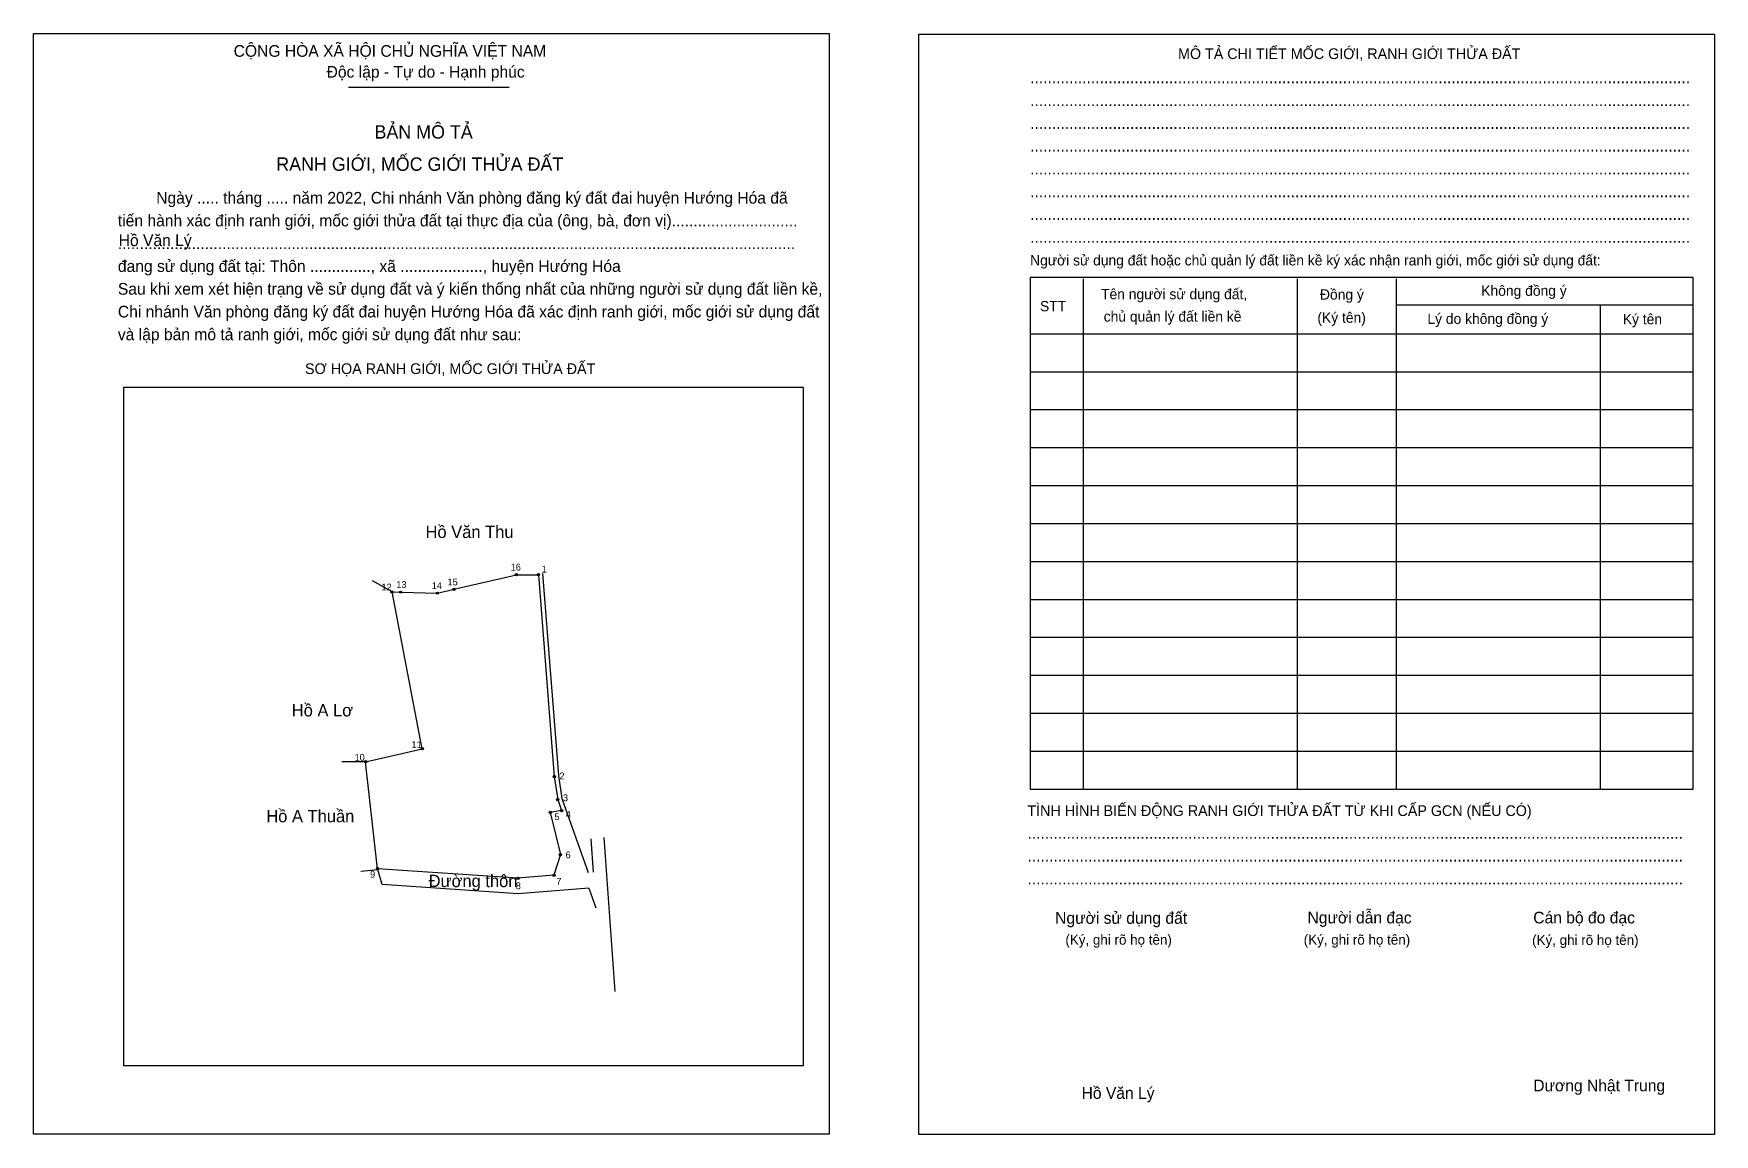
# Model space of a CAD drawing. Extents: x 548450 to 548777, y 1836732 to 1836946.
import ezdxf

# ---------------------------------------------------------------- set-up
doc = ezdxf.new("R2010")
doc.units = 0
for name, color, linetype in [('Level 1', 7, 'Continuous'), ('Level 10', 7, 'Continuous'), ('Level 11', 7, 'Continuous'), ('Level 12', 7, 'Continuous'), ('Level 2', 7, 'Continuous'), ('Level 25', 7, 'Continuous'), ('Level 55', 7, 'Continuous'), ('Level 6', 7, 'Continuous'), ('Level 9', 7, 'Continuous')]:
    doc.layers.add(name, color=color, linetype=linetype)

msp = doc.modelspace()

# ---------------------------------------------------------------- linework, layer by layer
at = {"layer": 'Level 1'}
for p, q in [((548450.43, 1836945.8), (548450.43, 1836945.8)), ((548622.61, 1836945.72), (548622.61, 1836945.72)), ((548511.67, 1836935.39), (548542.96, 1836935.39)), ((548654.6, 1836898.11), (548654.6, 1836798.84)), ((548696.23, 1836898.11), (548696.23, 1836798.84)), ((548715.5, 1836898.11), (548715.5, 1836798.84)), ((548715.5, 1836893.02), (548773.22, 1836893.02)), ((548755.13, 1836893.02), (548755.13, 1836798.84)), ((548644.27, 1836887.41), (548773.22, 1836887.41)), ((548644.27, 1836880.03), (548773.22, 1836880.03)), ((548468, 1836877), (548468, 1836877)), ((548644.27, 1836872.65), (548773.22, 1836872.65)), ((548644.27, 1836865.27), (548773.22, 1836865.27)), ((548644.27, 1836857.89), (548773.22, 1836857.89)), ((548644.27, 1836850.5), (548773.22, 1836850.5)), ((548644.27, 1836843.12), (548773.22, 1836843.12)), ((548644.27, 1836835.74), (548773.22, 1836835.74)), ((548644.27, 1836828.36), (548773.22, 1836828.36)), ((548644.27, 1836820.98), (548773.22, 1836820.98)), ((548644.27, 1836813.6), (548773.22, 1836813.6)), ((548644.27, 1836806.22), (548773.22, 1836806.22)), ((548600.13, 1836745.03), (548600.13, 1836745.03)), ((548605.19, 1836731.74), (548605.19, 1836731.74)), ((548777.37, 1836731.67), (548777.37, 1836731.67))]:
    msp.add_line(p, q, dxfattribs=at)
for points in [[(548773.22, 1836898.34), (548644.27, 1836898.34), (548644.27, 1836798.84), (548773.22, 1836798.84)], [(548468, 1836877), (548600.13, 1836877), (548600.13, 1836745.03), (548468, 1836745.03)]]:
    msp.add_lwpolyline(points, close=True, dxfattribs=at)
at = {"layer": 'Level 10'}
for p, q in [((548549.45, 1836840.77), (548552.53, 1836801.47)), ((548520.16, 1836837.19), (548516.38, 1836839.38)), ((548515.01, 1836804.17), (548510.41, 1836804.16)), ((548552.53, 1836801.47), (548553.2, 1836797.02)), ((548553.2, 1836797.02), (548558.28, 1836782.59)), ((548558.8, 1836789.15), (548559.27, 1836782.67)), ((548561.34, 1836789.44), (548563.48, 1836759.48)), ((548514.11, 1836782.89), (548517.37, 1836783.19)), ((548518.25, 1836780.28), (548517.37, 1836783.19)), ((548544.69, 1836778.48), (548518.25, 1836780.28)), ((548558.43, 1836779.59), (548544.69, 1836778.48)), ((548558.43, 1836779.59), (548559.79, 1836775.74))]:
    msp.add_line(p, q, dxfattribs=at)
msp.add_lwpolyline([(548548.62, 1836840.54), (548551.7, 1836801.24), (548552.37, 1836796.79), (548553.12, 1836794.66), (548550.94, 1836794.29), (548552.89, 1836786.09), (548551.65, 1836782.06), (548544.65, 1836781.49), (548517.35, 1836783.34), (548515.01, 1836804.17), (548526.03, 1836806.68), (548520.16, 1836837.19), (548521.85, 1836837.14), (548528.98, 1836836.95), (548532.19, 1836837.7), (548544.34, 1836840.54)], close=True, dxfattribs=at)
at = {"layer": 'Level 11'}
for centre in [(548544.34, 1836840.54), (548548.62, 1836840.54), (548548.62, 1836840.54), (548520.16, 1836837.19), (548521.85, 1836837.14), (548532.19, 1836837.7), (548528.98, 1836836.95), (548526.03, 1836806.68), (548515.01, 1836804.17), (548551.7, 1836801.24), (548552.37, 1836796.79), (548553.12, 1836794.66), (548550.94, 1836794.29), (548552.89, 1836786.09), (548517.35, 1836783.34), (548551.65, 1836782.06), (548544.65, 1836781.49)]:
    msp.add_circle(centre, 0.221, dxfattribs=at)
at = {"layer": 'Level 2'}
for points in [[(548450.43, 1836945.8), (548605.19, 1836945.8), (548605.19, 1836731.74), (548450.43, 1836731.74)], [(548622.61, 1836945.72), (548777.38, 1836945.72), (548777.38, 1836731.67), (548622.61, 1836731.67)]]:
    msp.add_lwpolyline(points, close=True, dxfattribs=at)
at = {"layer": 'Level 25'}
for p, q in [((548532.19, 1836837.7), (548544.34, 1836840.54)), ((548515.01, 1836804.17), (548526.03, 1836806.68)), ((548552.37, 1836796.79), (548553.12, 1836794.66))]:
    msp.add_line(p, q, dxfattribs=at)

# ---------------------------------------------------------------- texts
at = {"layer": 'Level 1'}
for s, height, p in [('CỘNG HÒA XÃ HỘI CHỦ NGHĨA VIỆT NAM', 2.2733, (548489.34, 1836941.29)), ('MÔ TẢ CHI TIẾT MỐC GIỚI, RANH GIỚI THỬA ĐẤT', 2.0784, (548673.05, 1836940.85)), ('Độc lập - Tự do - Hạnh phúc', 2.2733, (548507.42, 1836937.23)), ('........................................................................................................................................................', 2.2733, (548644.27, 1836936.13)), ('........................................................................................................................................................', 2.2733, (548644.27, 1836931.7)), ('BẢN MÔ TẢ', 2.598, (548516.74, 1836925.38)), ('........................................................................................................................................................', 2.2733, (548644.27, 1836927.27)), ('RANH GIỚI, MỐC GIỚI THỬA ĐẤT', 2.5983, (548497.63, 1836919.11)), ('........................................................................................................................................................', 2.2733, (548644.27, 1836922.84)), ('........................................................................................................................................................', 2.2733, (548644.27, 1836918.41)), ('Ngày ..... tháng ..... năm 2022, Chi nhánh Văn phòng đăng ký đất đai huyện Hướng Hóa đã', 2.2733, (548474.28, 1836912.73)), ('........................................................................................................................................................', 2.2733, (548644.27, 1836913.98)), ('tiến hành xác định ranh giới, mốc giới thửa đất tại thực địa của (ông, bà, đơn vị).............................', 2.2733, (548466.82, 1836908.3)), ('........................................................................................................................................................', 2.2733, (548644.27, 1836909.55)), ('............................................................................................................................................................', 2.2733, (548466.82, 1836903.87)), ('Người sử dụng đất hoặc chủ quản lý đất liền kề ký xác nhận ranh giới, mốc giới sử dụng đất:', 2.0137, (548644.27, 1836900.7)), ('........................................................................................................................................................', 2.2733, (548644.27, 1836905.13)), ('đang sử dụng đất tại: Thôn .............., xã ..................., huyện Hướng Hóa', 2.2733, (548466.82, 1836899.44)), ('Sau khi xem xét hiện trạng về sử dụng đất và ý kiến thống nhất của những người sử dụng đất liền kề,', 2.2733, (548466.82, 1836895.01)), ('Tên người sử dụng đất,', 2.0137, (548658.07, 1836894.13)), ('Đồng ý', 2.014, (548700.66, 1836894.05)), ('Không đồng ý', 2.0137, (548732.03, 1836894.79)), ('Chi nhánh Văn phòng đăng ký đất đai huyện Hướng Hóa đã xác định ranh giới, mốc giới sử dụng đất', 2.2733, (548466.82, 1836890.58)), ('STT', 2.014, (548646.19, 1836891.77)), ('chủ quản lý đất liền kề', 2.0137, (548658.59, 1836889.77)), ('(Ký tên)', 2.014, (548700.15, 1836889.55)), ('Lý do không đồng ý', 2.0137, (548721.55, 1836889.33)), ('Ký tên', 2.014, (548759.56, 1836889.26)), ('và lập bản mô tả ranh giới, mốc giới sử dụng đất như sau:', 2.2733, (548466.82, 1836886.16)), ('SƠ HỌA RANH GIỚI, MỐC GIỚI THỬA ĐẤT', 2.0784, (548503.22, 1836879.58)), ('TÌNH HÌNH BIẾN ĐỘNG RANH GIỚI THỬA ĐẤT TỪ KHI CẤP GCN (NẾU CÓ)', 2.0784, (548643.75, 1836793.6)), ('.......................................................................................................................................................', 2.2733, (548643.75, 1836789.17)), ('.......................................................................................................................................................', 2.2733, (548643.75, 1836784.74)), ('.......................................................................................................................................................', 2.2733, (548643.75, 1836780.31)), ('Người dẫn đạc', 2.2733, (548698.23, 1836772.71)), ('Người sử dụng đất', 2.2733, (548649.14, 1836772.63)), ('Cán bộ đo đạc', 2.2733, (548742.14, 1836772.71)), ('(Ký, ghi rõ họ tên)', 1.9487, (548651.13, 1836768.57)), ('(Ký, ghi rõ họ tên)', 1.9487, (548697.49, 1836768.57)), ('(Ký, ghi rõ họ tên)', 1.9487, (548741.92, 1836768.5)), ('Dương Nhật Trung', 2.2733, (548742.14, 1836740.04))]:
    msp.add_text(s, height=height, dxfattribs=at).set_placement(p)
at = {"layer": 'Level 12'}
for s, p in [('Hồ Văn Thu', (548526.66, 1836847.68)), ('Hồ A Lơ', (548500.65, 1836812.97)), ('Hồ A Thuần', (548495.69, 1836792.38)), ('Đường thôn', (548527.27, 1836779.77))]:
    msp.add_text(s, height=2.4, dxfattribs=at).set_placement(p)
at = {"layer": 'Level 55'}
for s, p in [('16', (548544.24, 1836840.54)), ('1', (548548.58, 1836840.54)), ('12', (548520.06, 1836837.19)), ('15', (548532.09, 1836837.7)), ('13', (548521.75, 1836837.14)), ('14', (548528.87, 1836836.95)), ('11', (548525.93, 1836806.68)), ('10', (548514.9, 1836804.17)), ('2', (548551.65, 1836801.24)), ('3', (548552.32, 1836796.79)), ('5', (548550.89, 1836794.29)), ('4', (548553.07, 1836794.66)), ('6', (548552.84, 1836786.09)), ('9', (548517.3, 1836783.34)), ('7', (548551.6, 1836782.06)), ('8', (548544.6, 1836781.49))]:
    msp.add_text(s, height=0.148, dxfattribs=at).set_placement(p)
at = {"layer": 'Level 6'}
for p in [(548466.98, 1836904.46), (548654.28, 1836738.58)]:
    msp.add_text('Hồ Văn Lý', height=2.273, dxfattribs=at).set_placement(p)
at = {"layer": 'Level 9'}
for s, height, p in [('16', 1.329, (548543.23, 1836841.34)), ('1', 1.33, (548549.25, 1836840.96)), ('12', 1.329, (548518.09, 1836837.48)), ('13', 1.329, (548520.99, 1836837.96)), ('14', 1.329, (548527.88, 1836837.75)), ('15', 1.329, (548530.94, 1836838.47)), ('11', 1.329, (548523.93, 1836806.82)), ('10', 1.329, (548512.86, 1836804.36)), ('2', 1.33, (548552.72, 1836800.74)), ('3', 1.33, (548553.39, 1836796.48)), ('5', 1.33, (548551.74, 1836792.81)), ('4', 1.33, (548553.94, 1836793.24)), ('6', 1.33, (548553.91, 1836785.38)), ('9', 1.33, (548515.88, 1836781.61)), ('8', 1.33, (548544.22, 1836779.35)), ('7', 1.33, (548552.12, 1836780.24))]:
    msp.add_text(s, height=height, dxfattribs=at).set_placement(p)

doc.saveas('drawing.dxf')
